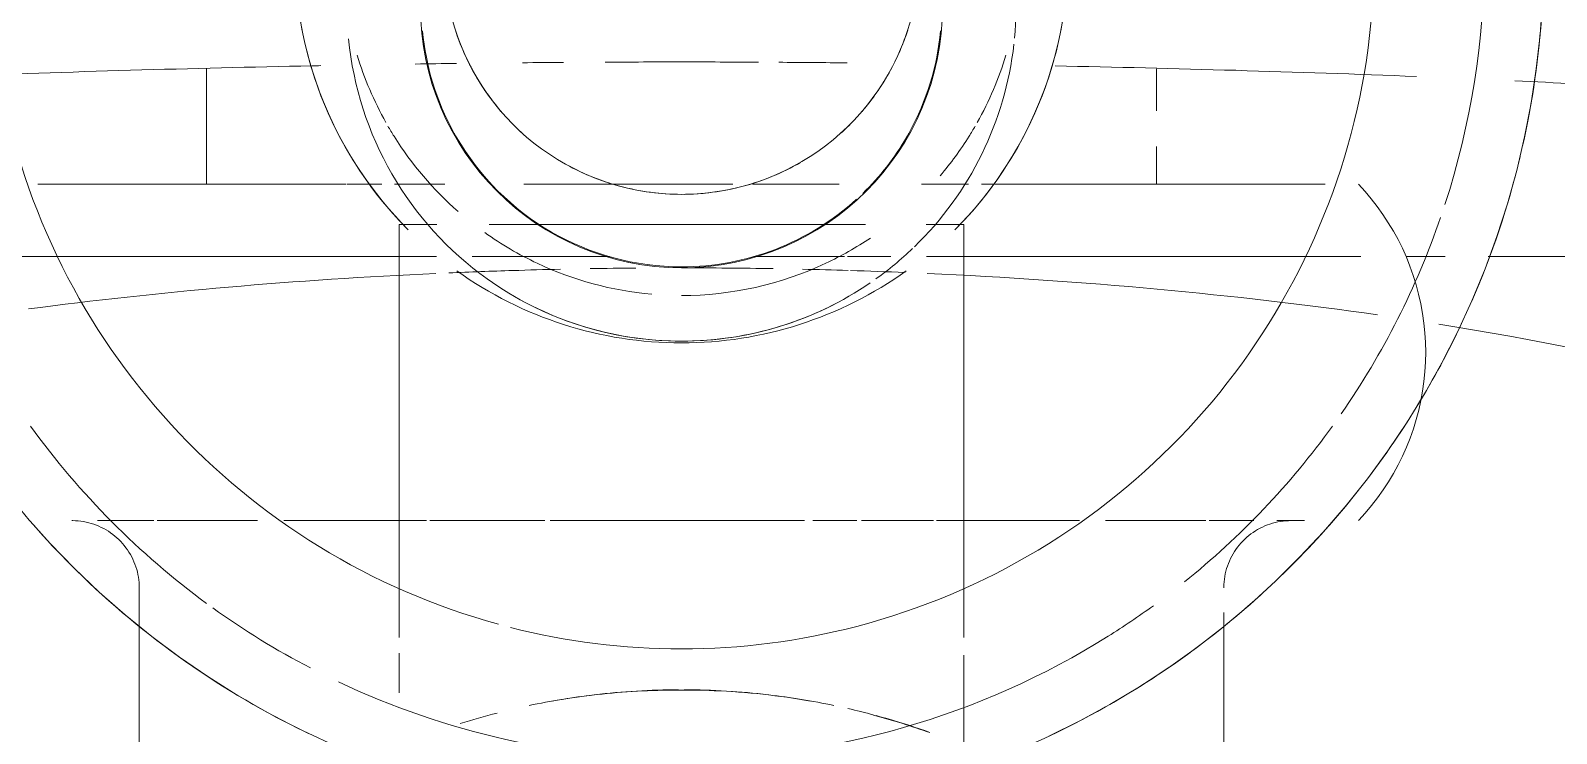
# Model space of a CAD drawing. Header units: millimetres. Extents: x -4000 to 187956, y -58990 to 162485.
# Drawn here: x 157092.2 to 157143.6, y 1799.4 to 1823 of the extents above; entities that cross this region are included whole.
import ezdxf

# ---------------------------------------------------------------- set-up
doc = ezdxf.new("R2010")
doc.units = ezdxf.units.MM
doc.layers.add('A-FLOR-PATT', color=8, linetype='Continuous', lineweight=13)
doc.layers.add('P-SANR-FIXT', color=6, linetype='Continuous', lineweight=9)

# ---------------------------------------------------------------- blocks, each defined once
blk = doc.blocks.new('C307 - C307-V816-0_000')
at = {"layer": 'P-SANR-FIXT', "color": 254}
for p, q in [((-18.24, 105.726), (-18.24, 95.069)), ((18.24, 94.245), (18.24, 105.726)), ((18.24, 94.245), (18.242, 94.155)), ((18.242, 94.155), (18.247, 94.064)), ((18.247, 94.064), (18.256, 93.974)), ((18.256, 93.974), (18.269, 93.885)), ((-18.335, 93.596), (-18.311, 93.683)), ((18.269, 93.885), (18.285, 93.795)), ((18.285, 93.795), (18.305, 93.707)), ((18.305, 93.707), (18.328, 93.62)), ((18.328, 93.62), (18.355, 93.533)), ((-23.001, 91.726), (-22.779, 91.969)), ((-22.779, 91.969), (-22.768, 91.981)), ((-23.413, 91.216), (-23.212, 91.475)), ((-23.212, 91.475), (-23.001, 91.726)), ((-23.783, 90.673), (-23.603, 90.948)), ((-23.603, 90.948), (-23.413, 91.216)), ((-24.109, 90.103), (-23.951, 90.392)), ((-23.951, 90.392), (-23.783, 90.673)), ((-24.254, 89.809), (-24.109, 90.103)), ((-24.509, 89.204), (-24.388, 89.509)), ((-24.388, 89.509), (-24.254, 89.809)), ((-24.715, 88.581), (-24.618, 88.895)), ((-24.618, 88.895), (-24.509, 89.204)), ((-24.799, 88.264), (-24.715, 88.581)), ((-24.929, 87.62), (-24.87, 87.943)), ((-24.87, 87.943), (-24.799, 88.264)), ((-25.007, 86.968), (-24.974, 87.295)), ((-24.974, 87.295), (-24.929, 87.62)), ((-27.158, 83.089), (-45.612, 83.089)), ((-24.393, 83.089), (-25.682, 83.089)), ((-20.059, 83.089), (-22.823, 83.089)), ((-8.258, 83.089), (-20.059, 83.089)), ((20.059, 83.089), (8.258, 83.089)), ((22.799, 83.089), (20.059, 83.089)), ((-6.19, 82.012), (0, 82.012)), ((0, 82.012), (6.474, 82.012))]:
    blk.add_line(p, q, dxfattribs=at)
at = {"layer": 'P-SANR-FIXT', "color": 250}
blk.add_line((-9.5, 100.937), (-9.5, 99.096), dxfattribs=at)
at = {"layer": 'P-SANR-FIXT', "color": 253}
for p, q in [((-9.5, 99.096), (-9.5, 96.509)), ((9.5, 96.442), (9.5, 97.779)), ((-9.5, 95.913), (-9.5, 82.012)), ((9.5, 82.012), (9.5, 95.913)), ((-27.134, 83.089), (-42.56, 83.089)), ((-9.5, 82.012), (-8.227, 82.012)), ((8.227, 82.012), (9.5, 82.012))]:
    blk.add_line(p, q, dxfattribs=at)
at = {"layer": 'P-SANR-FIXT', "color": 50}
for p, q in [((18.355, 93.533), (18.385, 93.448)), ((18.385, 93.448), (18.418, 93.364)), ((-18.649, 92.947), (-18.599, 93.022)), ((-18.599, 93.022), (-18.551, 93.099)), ((-18.551, 93.099), (-18.507, 93.178)), ((-18.507, 93.178), (-18.466, 93.259)), ((18.418, 93.364), (18.455, 93.281)), ((18.455, 93.281), (18.496, 93.2)), ((18.496, 93.2), (18.539, 93.12)), ((18.539, 93.12), (18.586, 93.043)), ((18.586, 93.043), (18.635, 92.967)), ((-19.225, 92.377), (-19.152, 92.429)), ((-19.152, 92.429), (-19.08, 92.485)), ((-19.08, 92.485), (-19.011, 92.543)), ((18.863, 92.685), (18.926, 92.621)), ((-20.953, 91.981), (-20.019, 91.981)), ((-20.953, 91.981), (-20.019, 91.981)), ((-20.233, 91.997), (-20.143, 92.01)), ((-20.143, 92.01), (-20.054, 92.026)), ((-20.054, 92.026), (-19.966, 92.046)), ((-19.966, 92.046), (-19.878, 92.069)), ((-19.878, 92.069), (-19.792, 92.096)), ((-19.539, 92.197), (-19.458, 92.237)), ((-19.301, 92.327), (-19.225, 92.377)), ((-19.249, 91.981), (-17.753, 91.981)), ((-17.634, 91.981), (-14.262, 91.981)), ((-17.634, 91.981), (-14.262, 91.981)), ((-13.383, 91.981), (-8.578, 91.981)), ((-13.383, 91.981), (-8.578, 91.981)), ((-8.47, 91.981), (-7.036, 91.981)), ((-8.47, 91.981), (-6.05, 91.981)), ((-5.892, 91.981), (-4.414, 91.981)), ((-5.892, 91.981), (-4.414, 91.981)), ((-4.139, 91.981), (0, 91.981)), ((-4.139, 91.981), (0, 91.981)), ((0.002, 91.981), (4.418, 91.981)), ((0.002, 91.981), (4.418, 91.981)), ((4.601, 91.981), (6.054, 91.981)), ((4.601, 91.981), (8.472, 91.981)), ((7.036, 91.981), (8.472, 91.981)), ((8.578, 91.981), (13.383, 91.981)), ((8.578, 91.981), (13.383, 91.981)), ((14.264, 91.981), (17.634, 91.981)), ((14.264, 91.981), (17.634, 91.981)), ((17.756, 91.981), (19.648, 91.981)), ((18.42, 91.981), (19.648, 91.981)), ((19.358, 92.293), (19.437, 92.248)), ((19.437, 92.248), (19.517, 92.207)), ((19.517, 92.207), (19.6, 92.17)), ((19.6, 92.17), (19.683, 92.135)), ((19.683, 92.135), (19.768, 92.104)), ((-25.026, 86.641), (-25.007, 86.968)), ((-25.005, 85.657), (-25.025, 85.984)), ((-24.972, 85.33), (-25.005, 85.657)), ((-24.926, 85.005), (-24.972, 85.33)), ((-24.381, 83.117), (-24.503, 83.422)), ((-24.406, 83.089), (-25.692, 83.089)), ((-24.247, 82.817), (-24.381, 83.117)), ((-24.101, 82.523), (-24.247, 82.817)), ((-15.507, 83.089), (-22.855, 83.089)), ((-8.242, 83.089), (-15.079, 83.089)), ((-5.588, 83.089), (-7.041, 83.089)), ((-5.58, 83.089), (-6.812, 83.089)), ((-4.256, 83.089), (-5.478, 83.089)), ((-4.253, 83.089), (-5.471, 83.089)), ((-2.443, 83.089), (-4.256, 83.089)), ((-2.443, 83.089), (-4.253, 83.089)), ((4.253, 83.089), (2.427, 83.089)), ((4.256, 83.089), (2.428, 83.089)), ((6.812, 83.089), (4.253, 83.089)), ((7.041, 83.089), (4.256, 83.089)), ((15.062, 83.089), (8.242, 83.089)), ((17.403, 83.089), (15.507, 83.089)), ((22.831, 83.089), (17.502, 83.089)), ((-23.943, 82.235), (-24.101, 82.523)), ((-23.774, 81.954), (-23.943, 82.235)), ((-23.594, 81.68), (-23.774, 81.954)), ((-6.19, 82.012), (0, 82.012)), ((0, 82.012), (6.474, 82.012)), ((-22.99, 80.903), (-23.201, 81.153)), ((-22.768, 80.66), (-22.99, 80.903)), ((-21.654, 80.66), (-18.63, 80.66)), ((-21.654, 80.66), (-13.383, 80.66)), ((-18.42, 80.66), (-16.729, 80.66)), ((-16.729, 80.66), (-13.735, 80.66)), ((-15.976, 80.66), (-15.976, 79.395)), ((-14.759, 80.66), (-15.976, 80.66)), ((-11.296, 80.66), (-15.976, 80.66)), ((-13.383, 80.66), (-10.136, 80.66)), ((-11.296, 80.66), (-13.283, 80.66)), ((-12.578, 80.66), (-11.517, 80.66)), ((-11.265, 80.66), (-10.136, 80.66)), ((-10.085, 80.66), (-11.08, 80.66)), ((-10.085, 80.66), (-11.08, 80.66)), ((-9.658, 80.66), (-8.068, 80.66)), ((-8.164, 80.66), (-9.651, 80.66)), ((-3.117, 80.66), (-5.3, 80.66)), ((-2.47, 80.66), (-5.3, 80.66)), ((-5.154, 80.66), (-3.01, 80.66)), ((-5.154, 80.66), (-2.382, 80.66)), ((-0.006, 80.66), (-1.731, 80.66)), ((-0.006, 80.66), (-1.731, 80.66)), ((-1.668, 80.66), (-0.005, 80.66)), ((-1.668, 80.66), (-0.005, 80.66)), ((5.3, 80.66), (0, 80.66)), ((5.3, 80.66), (0, 80.66)), ((0, 80.66), (5.154, 80.66)), ((0, 80.66), (5.154, 80.66)), ((0.872, 80.952), (1.189, 80.911)), ((1.818, 80.791), (2.128, 80.712)), ((2.128, 80.712), (2.434, 80.621)), ((7.958, 80.66), (9.658, 80.66)), ((9.651, 80.66), (8.059, 80.66)), ((11.073, 80.66), (10.085, 80.66)), ((11.073, 80.66), (10.085, 80.66)), ((10.136, 80.66), (11.256, 80.66)), ((10.136, 80.66), (11.256, 80.66)), ((12.781, 80.66), (11.296, 80.66)), ((15.976, 80.66), (11.296, 80.66)), ((12.288, 80.66), (21.654, 80.66)), ((13.735, 80.66), (16.729, 80.66)), ((15.976, 80.66), (14.759, 80.66)), ((15.976, 76.779), (15.976, 80.66)), ((16.729, 80.66), (18.42, 80.66)), ((18.621, 80.66), (21.654, 80.66)), ((3.036, 80.402), (3.329, 80.274)), ((-4.05, 79.899), (-3.771, 80.056)), ((3.9, 79.985), (4.176, 79.824)), ((-4.847, 79.365), (-4.588, 79.554)), ((-15.976, 78.191), (-15.976, 76.778)), ((-6.417, 77.778), (-6.221, 78.03)), ((-6.221, 78.03), (-6.014, 78.275)), ((-6.943, 76.975), (-6.778, 77.249)), ((6.855, 77.124), (7.015, 76.847)), ((7.015, 76.847), (7.163, 76.563)), ((-7.487, 75.818), (-7.368, 76.115)), ((-7.368, 76.115), (-7.238, 76.408)), ((7.425, 75.979), (7.538, 75.68)), ((-7.688, 75.211), (-7.594, 75.517)), ((-7.594, 75.517), (-7.487, 75.818))]:
    blk.add_line(p, q, dxfattribs=at)
at = {"layer": 'P-SANR-FIXT', "color": 250, "flags": 128}
for points in [[(-12.352, 99.238), (-13.392, 98.723), (-14.41, 98.167), (-15.404, 97.57), (-16.375, 96.935), (-17.319, 96.261), (-18.235, 95.55), (-19.122, 94.802), (-19.979, 94.02), (-20.803, 93.204), (-21.595, 92.356), (-22.351, 91.477), (-23.072, 90.569), (-23.757, 89.632), (-24.403, 88.669), (-25.01, 87.68), (-25.577, 86.669), (-26.103, 85.635), (-26.587, 84.581), (-27.029, 83.508), (-27.428, 82.419), (-27.782, 81.315), (-28.093, 80.197), (-28.358, 79.068), (-28.578, 77.929), (-28.752, 76.782), (-28.881, 75.629), (-28.963, 74.472)], [(22.008, 91.886), (21.235, 92.751), (20.428, 93.584), (19.588, 94.384), (18.718, 95.151), (17.817, 95.881), (16.888, 96.576), (15.931, 97.232), (14.95, 97.85), (13.944, 98.428), (12.916, 98.965), (11.867, 99.461)]]:
    blk.add_lwpolyline(points, dxfattribs=at)
at = {"layer": 'P-SANR-FIXT', "color": 50, "flags": 128}
for points in [[(-18.311, 93.683), (-18.29, 93.772), (-18.273, 93.86), (-18.259, 93.95), (-18.249, 94.04), (-18.243, 94.13)], [(-18.243, 94.13), (-18.24, 94.221), (-18.24, 94.245)], [(-18.466, 93.259), (-18.428, 93.341), (-18.394, 93.425)], [(-18.394, 93.425), (-18.362, 93.51), (-18.335, 93.596)], [(-19.011, 92.543), (-18.944, 92.604), (-18.88, 92.668), (-18.818, 92.734), (-18.759, 92.803), (-18.703, 92.874), (-18.649, 92.947)], [(18.635, 92.967), (18.688, 92.893), (18.743, 92.822)], [(18.743, 92.822), (18.802, 92.752), (18.863, 92.685)], [(18.926, 92.621), (18.993, 92.559), (19.061, 92.5)], [(19.061, 92.5), (19.132, 92.444), (19.205, 92.391)], [(-20.504, 91.981), (-20.413, 91.983), (-20.323, 91.988), (-20.233, 91.997)], [(-19.792, 92.096), (-19.706, 92.126), (-19.622, 92.16), (-19.539, 92.197)], [(-19.458, 92.237), (-19.379, 92.28), (-19.301, 92.327)], [(19.205, 92.391), (19.281, 92.34), (19.358, 92.293)], [(19.768, 92.104), (19.855, 92.076), (19.942, 92.052), (20.03, 92.031)], [(20.03, 92.031), (20.119, 92.014), (20.209, 92), (20.299, 91.99)], [(20.299, 91.99), (20.389, 91.984), (20.479, 91.981), (20.504, 91.981)], [(-25.025, 85.984), (-25.032, 86.312), (-25.026, 86.641)], [(-24.71, 84.045), (-24.795, 84.362), (-24.867, 84.682), (-24.926, 85.005)], [(-24.503, 83.422), (-24.613, 83.731), (-24.71, 84.045)], [(-23.201, 81.153), (-23.403, 81.413), (-23.594, 81.68)], [(-3.771, 80.056), (-3.485, 80.201), (-3.195, 80.334), (-2.899, 80.456), (-2.598, 80.566), (-2.294, 80.664), (-1.985, 80.75)], [(-1.985, 80.75), (-1.674, 80.823), (-1.36, 80.884), (-1.043, 80.932)], [(-1.043, 80.932), (-0.725, 80.967), (-0.406, 80.99)], [(-0.406, 80.99), (-0.086, 81), (0.234, 80.997)], [(0.234, 80.997), (0.553, 80.981), (0.872, 80.952)], [(1.189, 80.911), (1.505, 80.857), (1.818, 80.791)], [(2.434, 80.621), (2.737, 80.517), (3.036, 80.402)], [(3.329, 80.274), (3.617, 80.135), (3.9, 79.985)], [(-4.588, 79.554), (-4.322, 79.732), (-4.05, 79.899)], [(4.176, 79.824), (4.446, 79.651), (4.708, 79.468), (4.963, 79.275), (5.21, 79.071), (5.448, 78.858), (5.678, 78.635)], [(-5.34, 78.957), (-5.097, 79.166), (-4.847, 79.365)], [(-6.014, 78.275), (-5.799, 78.511), (-5.574, 78.739), (-5.34, 78.957)], [(5.678, 78.635), (5.899, 78.404), (6.111, 78.163)], [(6.111, 78.163), (6.312, 77.915), (6.504, 77.659)], [(-6.778, 77.249), (-6.603, 77.517), (-6.417, 77.778)], [(6.504, 77.659), (6.685, 77.395), (6.855, 77.124)], [(-7.238, 76.408), (-7.096, 76.694), (-6.943, 76.975)], [(7.163, 76.563), (7.3, 76.274), (7.425, 75.979)], [(7.538, 75.68), (7.639, 75.376), (7.728, 75.069)]]:
    blk.add_lwpolyline(points, dxfattribs=at)
at = {"layer": 'P-SANR-FIXT', "color": 253}
for centre, radius, start, end in [((0, 73), 29, 113.4386, 123.073), ((0, 73), 27, 90, 122.1047), ((0, 73), 27, 64.6903, 90), ((0, 73), 27, 54.2675, 62.4573), ((0, 73), 23.297, 104.658, 234), ((0, 73), 23.297, 306, 74.6892), ((0, 73), 27, 35.8179, 53.718), ((0, 73), 27, 128.7982, 144.1821), ((0, 73), 29, 134.1869, 147.3487), ((0, 73), 29, 38.0932, 45.4104), ((0, 73), 27, 145.2619, 161.0128), ((0, 73), 29, 148.6226, 154.7976), ((0, 74.691), 11.25, 90, 120), ((0, 74.691), 11.25, 60, 90), ((0, 73), 29, 156.4222, 166.5642), ((0, 74.691), 11.25, 125.5272, 133.6949), ((0, 74.691), 11.25, 125.5272, 133.6949), ((0, 74.691), 11.25, 5.4905, 54.4728), ((0, 74.691), 11.25, 5.4905, 54.4728), ((0, 74.691), 11.25, 134.1394, 173.5904), ((0, 74.691), 11.25, 134.1394, 173.5904), ((0, 73), 13, 135, 195.8514), ((0, 73), 13, 344.1486, 45), ((0, 73), 27, 162, 198), ((0, 73), 29, 167.2907, 185.5092), ((0, 74.691), 11.25, 174.6435, 183.9413), ((0, 74.691), 11.25, 174.6435, 183.9413)]:
    blk.add_arc(centre, radius, start, end, dxfattribs=at)
at = {"layer": 'P-SANR-FIXT', "color": 50}
for centre, radius, start, end in [((0, 122.671), 25, 250.6296, 254.8314), ((0, 122.671), 25, 255, 257.0744), ((0, 122.671), 25, 258.1747, 263.2521), ((0, 122.671), 25, 276.7479, 281.8253), ((0, 122.671), 25, 263.2928, 269.7855), ((0, 122.671), 25, 270.2284, 276.7203), ((0, 73), 13, 90, 125.541), ((0, 73), 13, 54.459, 90), ((0, 73), 11.405, 90, 115.1795), ((0, 73), 11.405, 90, 115.1795), ((0, 73), 11.405, 90, 115.1795), ((0, 73), 11.405, 64.8205, 84.9482), ((0, 73), 11.405, 64.8205, 84.9482), ((0, 73), 11.405, 64.8205, 84.9482), ((0, 73), 11.405, 115.1795, 123.8713), ((0, 74.691), 8.75, 90, 132.3135), ((0, 74.691), 8.75, 30, 90), ((0, 73), 11.405, 54.5386, 64.8205), ((0, 73), 11.405, 32.012, 48.798), ((0, 74.691), 8.75, 134.1476, 150), ((0, 73), 8, 105, 120), ((0, 73), 8, 90, 105), ((0, 73), 8, 75, 90), ((0, 73), 8, 60, 75), ((0, 73), 11.405, 139.7289, 147.988), ((0, 74.691), 8.75, 150, 151.1806), ((0, 74.691), 8.75, 28.8194, 30), ((0, 73), 11.405, 150.6808, 163.1167), ((0, 73), 11.405, 147.988, 150), ((0, 73), 11.405, 147.988, 150), ((0, 73), 11.405, 147.988, 150), ((0, 74.691), 8.75, 151.1806, 174.7104), ((0, 73), 8, 132.2071, 135), ((0, 73), 8, 45, 47.7929), ((0, 74.691), 8.75, 5.2896, 28.8194), ((0, 73), 11.405, 30, 32.012), ((0, 73), 11.405, 30, 32.012), ((0, 73), 11.405, 30, 32.012), ((0, 73), 11.405, 16.8833, 29.3192), ((0, 73), 8, 139.3925, 150), ((0, 73), 8, 18.0165, 40.6075), ((0, 73), 8, 150, 161.9835)]:
    blk.add_arc(centre, radius, start, end, dxfattribs=at)
at = {"layer": 'P-SANR-FIXT', "color": 250}
for centre, radius, start, end in [((0, 73), 29, 45.4104, 64.3568), ((0, 73), 29, 123.073, 132.2117), ((0, 73), 27, 122.1047, 126), ((0, 74.691), 11.25, 90, 124.337), ((0, 74.691), 11.25, 54.4728, 90), ((0, 74.691), 8.778, 90, 270), ((0, 74.691), 8.778, 270, 90)]:
    blk.add_arc(centre, radius, start, end, dxfattribs=at)
at = {"layer": 'P-SANR-FIXT', "color": 254}
for radius, start, end in [(23.297, 90, 104.658), (23.297, 75.6944, 90), (13, 90, 125.541), (13, 54.459, 90), (11.405, 115.1795, 123.8713), (11.405, 115.1795, 123.8713), (11.405, 54.5386, 64.8205), (11.405, 54.5386, 64.8205), (13, 135, 180), (13, 0, 45), (11.405, 32.012, 48.798), (11.405, 32.012, 48.798), (11.405, 139.7289, 147.988), (11.405, 139.7289, 147.988), (11.405, 150.6808, 163.1167), (11.405, 150.6808, 163.1167), (11.405, 16.8833, 29.3192), (11.405, 16.8833, 29.3192)]:
    blk.add_arc((0, 73), radius, start, end, dxfattribs=at)
at = {"layer": 'P-SANR-FIXT', "color": 50}
for points in [[(-6.462, 98.526), (-7.096, 98.697), (-7.729, 98.895), (-8.353, 99.116)], [(7.445, 98.813), (7.035, 98.684), (6.621, 98.565), (6.205, 98.457)], [(-5.609, 83.561), (-5.096, 83.546), (-4.582, 83.532), (-4.067, 83.52)], [(-3.077, 83.501), (-2.055, 83.484), (-1.032, 83.475), (-0.008, 83.475)], [(1.534, 83.482), (2.048, 83.486), (2.563, 83.492), (3.076, 83.501)], [(4.067, 83.52), (4.605, 83.532), (5.142, 83.547), (5.678, 83.564)], [(-5.572, 76.574), (-4.804, 76.567), (-4.036, 76.561), (-3.268, 76.556)], [(-2.593, 76.552), (-1.728, 76.548), (-0.864, 76.545), (0, 76.544)], [(0, 76.544), (0.854, 76.545), (1.711, 76.547), (2.57, 76.551)], [(3.967, 76.56), (4.427, 76.563), (4.888, 76.567), (5.349, 76.571)], [(7.566, 76.595), (8.029, 76.601), (8.494, 76.607), (8.959, 76.614)]]:
    blk.add_open_spline(points, degree=3, dxfattribs=at)
blk.add_open_spline([(4.353, 98.053), (3.462, 97.895), (1.673, 97.686), (-1.299, 97.653), (-3.275, 97.865), (-4.341, 98.053)], degree=3, knots=[0.4444444, 0.4444444, 0.4444444, 0.4444444, 0.4791667, 0.5138889, 0.5555556, 0.5555556, 0.5555556, 0.5555556], dxfattribs=at)
at = {"layer": 'P-SANR-FIXT', "color": 250}
blk.add_open_spline([(-42.56, 89.707), (-37.766, 87.859), (-31.945, 86.405), (-25.469, 85.369)], degree=3, dxfattribs=at)
at = {"layer": 'P-SANR-FIXT', "color": 253}
for points in [[(-23.413, 85.057), (-18.615, 84.369), (-13.494, 83.902), (-8.261, 83.663)], [(8.26, 83.663), (12.971, 83.878), (17.593, 84.278), (21.969, 84.858)], [(-24.727, 77.033), (-20.668, 76.877), (-16.614, 76.758), (-12.564, 76.677)]]:
    blk.add_open_spline(points, degree=3, dxfattribs=at)
at = {"layer": 'P-SANR-FIXT', "color": 254}
for points in [[(-7.518, 83.631), (-6.907, 83.605), (-6.293, 83.583), (-5.679, 83.564)], [(5.678, 83.564), (6.398, 83.586), (7.116, 83.613), (7.832, 83.644)]]:
    blk.add_open_spline(points, degree=3, dxfattribs=at)
at = {"layer": 'P-SANR-FIXT', "color": 250}
blk.add_open_spline([(-28.028, 77.176), (-30.798, 77.313), (-37.165, 77.743), (-46.829, 78.829), (-56.425, 80.553), (-61.942, 82.05), (-64.5, 82.899)], degree=3, knots=[-0.9360877, -0.9360877, -0.9360877, -0.9360877, -0.75, -0.5, -0.25, 0, 0, 0, 0], dxfattribs=at)
at = {"layer": 'P-SANR-FIXT', "color": 253}
blk.add_open_spline([(12.138, 76.669), (12.234, 76.671), (16.381, 76.753), (20.576, 76.875), (24.723, 77.033)], degree=3, knots=[0.4885828, 0.4885828, 0.4885828, 0.4885828, 0.5, 0.9832296, 0.9832296, 0.9832296, 0.9832296], dxfattribs=at)
blk = doc.blocks.new('C307 - C307-V851-0_000')
at = {"layer": 'P-SANR-FIXT', "color": 254}
for p, q in [((-18.24, 105.726), (-18.24, 95.069)), ((18.24, 94.245), (18.24, 105.726)), ((-18.335, 93.596), (-18.311, 93.683)), ((-22.779, 91.969), (-22.768, 91.981)), ((-24.509, 89.204), (-24.388, 89.509)), ((-24.618, 88.895), (-24.509, 89.204)), ((-27.158, 83.089), (-90.095, 83.089)), ((-24.393, 83.089), (-25.682, 83.089)), ((-8.258, 83.089), (-22.823, 83.089)), ((22.799, 83.089), (8.258, 83.089)), ((-6.19, 82.012), (0, 82.012)), ((0, 82.012), (6.474, 82.012))]:
    blk.add_line(p, q, dxfattribs=at)
at = {"layer": 'P-SANR-FIXT', "color": 250}
blk.add_line((-9.5, 100.937), (-9.5, 99.096), dxfattribs=at)
at = {"layer": 'P-SANR-FIXT', "color": 253}
for p, q in [((-9.5, 99.096), (-9.5, 96.509)), ((9.5, 96.442), (9.5, 97.779)), ((-9.5, 95.913), (-9.5, 82.012)), ((9.5, 82.012), (9.5, 95.913)), ((-27.134, 83.089), (-42.56, 83.089)), ((-9.5, 82.012), (-8.227, 82.012)), ((8.227, 82.012), (9.5, 82.012))]:
    blk.add_line(p, q, dxfattribs=at)
at = {"layer": 'P-SANR-FIXT', "color": 50}
for p, q in [((-18.273, 93.86), (-18.259, 93.95)), ((-18.259, 93.95), (-18.249, 94.04)), ((-18.249, 94.04), (-18.243, 94.13)), ((-18.243, 94.13), (-18.24, 94.221)), ((-18.24, 94.221), (-18.24, 94.245)), ((-18.428, 93.341), (-18.394, 93.425)), ((-18.394, 93.425), (-18.362, 93.51)), ((-18.362, 93.51), (-18.335, 93.596)), ((-18.311, 93.683), (-18.29, 93.772)), ((-18.29, 93.772), (-18.273, 93.86)), ((18.355, 93.533), (18.385, 93.448)), ((18.385, 93.448), (18.418, 93.364)), ((-18.703, 92.874), (-18.649, 92.947)), ((-18.649, 92.947), (-18.599, 93.022)), ((-18.599, 93.022), (-18.551, 93.099)), ((-18.551, 93.099), (-18.507, 93.178)), ((-18.507, 93.178), (-18.466, 93.259)), ((-18.466, 93.259), (-18.428, 93.341)), ((18.418, 93.364), (18.455, 93.281)), ((18.455, 93.281), (18.496, 93.2)), ((18.496, 93.2), (18.539, 93.12)), ((18.539, 93.12), (18.586, 93.043)), ((18.586, 93.043), (18.635, 92.967)), ((-19.225, 92.377), (-19.152, 92.429)), ((-19.152, 92.429), (-19.08, 92.485)), ((-19.08, 92.485), (-19.011, 92.543)), ((-19.011, 92.543), (-18.944, 92.604)), ((-18.944, 92.604), (-18.88, 92.668)), ((-18.88, 92.668), (-18.818, 92.734)), ((-18.818, 92.734), (-18.759, 92.803)), ((-18.759, 92.803), (-18.703, 92.874)), ((18.743, 92.822), (18.802, 92.752)), ((18.802, 92.752), (18.863, 92.685)), ((18.863, 92.685), (18.926, 92.621)), ((18.926, 92.621), (18.993, 92.559)), ((18.993, 92.559), (19.061, 92.5)), ((-20.953, 91.981), (-20.019, 91.981)), ((-20.953, 91.981), (-20.019, 91.981)), ((-20.233, 91.997), (-20.143, 92.01)), ((-20.143, 92.01), (-20.054, 92.026)), ((-20.054, 92.026), (-19.966, 92.046)), ((-19.966, 92.046), (-19.878, 92.069)), ((-19.878, 92.069), (-19.792, 92.096)), ((-19.792, 92.096), (-19.706, 92.126)), ((-19.706, 92.126), (-19.622, 92.16)), ((-19.622, 92.16), (-19.539, 92.197)), ((-19.539, 92.197), (-19.458, 92.237)), ((-19.458, 92.237), (-19.379, 92.28)), ((-19.379, 92.28), (-19.301, 92.327)), ((-19.301, 92.327), (-19.225, 92.377)), ((-19.249, 91.981), (-17.753, 91.981)), ((-17.634, 91.981), (-14.262, 91.981)), ((-17.634, 91.981), (-14.262, 91.981)), ((-13.383, 91.981), (-8.578, 91.981)), ((-13.383, 91.981), (-8.578, 91.981)), ((-8.47, 91.981), (-7.036, 91.981)), ((-8.47, 91.981), (-6.05, 91.981)), ((-5.892, 91.981), (-4.414, 91.981)), ((-5.892, 91.981), (-4.414, 91.981)), ((-4.139, 91.981), (0, 91.981)), ((-4.139, 91.981), (0, 91.981)), ((0.002, 91.981), (4.418, 91.981)), ((0.002, 91.981), (4.418, 91.981)), ((4.601, 91.981), (6.054, 91.981)), ((4.601, 91.981), (8.472, 91.981)), ((7.036, 91.981), (8.472, 91.981)), ((8.578, 91.981), (13.383, 91.981)), ((8.578, 91.981), (13.383, 91.981)), ((14.264, 91.981), (17.634, 91.981)), ((14.264, 91.981), (17.634, 91.981)), ((17.756, 91.981), (19.648, 91.981)), ((18.42, 91.981), (19.648, 91.981)), ((19.517, 92.207), (19.6, 92.17)), ((19.6, 92.17), (19.683, 92.135)), ((19.683, 92.135), (19.768, 92.104)), ((19.768, 92.104), (19.855, 92.076)), ((19.855, 92.076), (19.942, 92.052)), ((19.942, 92.052), (20.03, 92.031)), ((20.03, 92.031), (20.119, 92.014)), ((20.119, 92.014), (20.209, 92)), ((20.209, 92), (20.299, 91.99)), ((20.299, 91.99), (20.389, 91.984)), ((20.389, 91.984), (20.479, 91.981)), ((20.479, 91.981), (20.504, 91.981)), ((-25.026, 86.641), (-25.007, 86.968)), ((-25.005, 85.657), (-25.025, 85.984)), ((-24.972, 85.33), (-25.005, 85.657)), ((-24.926, 85.005), (-24.972, 85.33)), ((-24.867, 84.682), (-24.926, 85.005)), ((-24.795, 84.362), (-24.867, 84.682)), ((-24.71, 84.045), (-24.795, 84.362)), ((-24.381, 83.117), (-24.503, 83.422)), ((-24.406, 83.089), (-25.692, 83.089)), ((-24.247, 82.817), (-24.381, 83.117)), ((-24.101, 82.523), (-24.247, 82.817)), ((-15.507, 83.089), (-22.855, 83.089)), ((-8.242, 83.089), (-15.079, 83.089)), ((-5.588, 83.089), (-7.041, 83.089)), ((-5.58, 83.089), (-6.812, 83.089)), ((-4.256, 83.089), (-5.478, 83.089)), ((-4.253, 83.089), (-5.471, 83.089)), ((-2.443, 83.089), (-4.256, 83.089)), ((-2.443, 83.089), (-4.253, 83.089)), ((4.253, 83.089), (2.427, 83.089)), ((4.256, 83.089), (2.428, 83.089)), ((6.812, 83.089), (4.253, 83.089)), ((7.041, 83.089), (4.256, 83.089)), ((15.062, 83.089), (8.242, 83.089)), ((17.403, 83.089), (15.507, 83.089)), ((22.831, 83.089), (17.502, 83.089)), ((-23.943, 82.235), (-24.101, 82.523)), ((-23.774, 81.954), (-23.943, 82.235)), ((-23.594, 81.68), (-23.774, 81.954)), ((-23.403, 81.413), (-23.594, 81.68)), ((-6.19, 82.012), (0, 82.012)), ((0, 82.012), (6.474, 82.012)), ((-23.201, 81.153), (-23.403, 81.413)), ((-22.99, 80.903), (-23.201, 81.153)), ((-22.768, 80.66), (-22.99, 80.903)), ((-21.654, 80.66), (-18.63, 80.66)), ((-21.654, 80.66), (-13.383, 80.66)), ((-18.42, 80.66), (-16.729, 80.66)), ((-16.729, 80.66), (-13.735, 80.66)), ((-15.976, 80.66), (-15.976, 79.395)), ((-14.759, 80.66), (-15.976, 80.66)), ((-11.296, 80.66), (-15.976, 80.66)), ((-13.383, 80.66), (-10.136, 80.66)), ((-11.296, 80.66), (-13.283, 80.66)), ((-12.578, 80.66), (-11.517, 80.66)), ((-11.265, 80.66), (-10.136, 80.66)), ((-10.085, 80.66), (-11.08, 80.66)), ((-10.085, 80.66), (-11.08, 80.66)), ((-9.658, 80.66), (-8.068, 80.66)), ((-8.164, 80.66), (-9.651, 80.66)), ((-3.117, 80.66), (-5.3, 80.66)), ((-2.47, 80.66), (-5.3, 80.66)), ((-5.154, 80.66), (-3.01, 80.66)), ((-5.154, 80.66), (-2.382, 80.66)), ((-1.985, 80.75), (-1.674, 80.823)), ((-0.006, 80.66), (-1.731, 80.66)), ((-0.006, 80.66), (-1.731, 80.66)), ((-1.674, 80.823), (-1.36, 80.884)), ((-1.668, 80.66), (-0.005, 80.66)), ((-1.668, 80.66), (-0.005, 80.66)), ((-1.36, 80.884), (-1.043, 80.932)), ((-1.043, 80.932), (-0.725, 80.967)), ((-0.725, 80.967), (-0.406, 80.99)), ((-0.406, 80.99), (-0.086, 81)), ((-0.086, 81), (0.234, 80.997)), ((5.3, 80.66), (0, 80.66)), ((5.3, 80.66), (0, 80.66)), ((0, 80.66), (5.154, 80.66)), ((0, 80.66), (5.154, 80.66)), ((0.234, 80.997), (0.553, 80.981)), ((0.553, 80.981), (0.872, 80.952)), ((0.872, 80.952), (1.189, 80.911)), ((1.189, 80.911), (1.505, 80.857)), ((1.505, 80.857), (1.818, 80.791)), ((1.818, 80.791), (2.128, 80.712)), ((2.128, 80.712), (2.434, 80.621)), ((2.434, 80.621), (2.737, 80.517)), ((7.958, 80.66), (9.658, 80.66)), ((9.651, 80.66), (8.059, 80.66)), ((11.073, 80.66), (10.085, 80.66)), ((11.073, 80.66), (10.085, 80.66)), ((10.136, 80.66), (11.256, 80.66)), ((10.136, 80.66), (11.256, 80.66)), ((12.781, 80.66), (11.296, 80.66)), ((15.976, 80.66), (11.296, 80.66)), ((12.288, 80.66), (13.383, 80.66)), ((13.383, 80.66), (21.654, 80.66)), ((13.735, 80.66), (16.729, 80.66)), ((15.976, 80.66), (14.759, 80.66)), ((15.976, 76.779), (15.976, 80.66)), ((16.729, 80.66), (18.42, 80.66)), ((18.621, 80.66), (21.654, 80.66)), ((2.737, 80.517), (3.036, 80.402)), ((3.036, 80.402), (3.329, 80.274)), ((3.329, 80.274), (3.617, 80.135)), ((3.617, 80.135), (3.9, 79.985)), ((-4.05, 79.899), (-3.771, 80.056)), ((3.9, 79.985), (4.176, 79.824)), ((-4.847, 79.365), (-4.588, 79.554)), ((5.21, 79.071), (5.448, 78.858)), ((5.448, 78.858), (5.678, 78.635)), ((5.678, 78.635), (5.899, 78.404)), ((-15.976, 78.191), (-15.976, 76.778)), ((-6.221, 78.03), (-6.014, 78.275)), ((5.899, 78.404), (6.111, 78.163)), ((6.111, 78.163), (6.312, 77.915)), ((6.312, 77.915), (6.504, 77.659)), ((6.504, 77.659), (6.685, 77.395)), ((-6.943, 76.975), (-6.778, 77.249)), ((6.685, 77.395), (6.855, 77.124)), ((6.855, 77.124), (7.015, 76.847)), ((7.015, 76.847), (7.163, 76.563)), ((7.163, 76.563), (7.3, 76.274)), ((-7.487, 75.818), (-7.368, 76.115)), ((-7.368, 76.115), (-7.238, 76.408)), ((7.3, 76.274), (7.425, 75.979)), ((7.425, 75.979), (7.538, 75.68)), ((-7.688, 75.211), (-7.594, 75.517)), ((-7.594, 75.517), (-7.487, 75.818))]:
    blk.add_line(p, q, dxfattribs=at)
at = {"layer": 'P-SANR-FIXT', "color": 250, "flags": 128}
for points in [[(-12.352, 99.238), (-13.392, 98.723), (-14.41, 98.167), (-15.404, 97.57), (-16.375, 96.935), (-17.319, 96.261), (-18.235, 95.55), (-19.122, 94.802), (-19.979, 94.02), (-20.803, 93.204), (-21.595, 92.356), (-22.351, 91.477), (-23.072, 90.569), (-23.757, 89.632), (-24.403, 88.669), (-25.01, 87.68), (-25.577, 86.669), (-26.103, 85.635), (-26.587, 84.581), (-27.029, 83.508), (-27.428, 82.419), (-27.782, 81.315), (-28.093, 80.197), (-28.358, 79.068), (-28.578, 77.929), (-28.752, 76.782), (-28.881, 75.629), (-28.963, 74.472)], [(22.008, 91.886), (21.235, 92.751), (20.428, 93.584), (19.588, 94.384), (18.718, 95.151), (17.817, 95.881), (16.888, 96.576), (15.931, 97.232), (14.95, 97.85), (13.944, 98.428), (12.916, 98.965), (11.867, 99.461)]]:
    blk.add_lwpolyline(points, dxfattribs=at)
at = {"layer": 'P-SANR-FIXT', "color": 254, "flags": 128}
for points in [[(18.24, 94.245), (18.242, 94.155), (18.247, 94.064), (18.256, 93.974), (18.269, 93.885), (18.285, 93.795), (18.305, 93.707), (18.328, 93.62), (18.355, 93.533)], [(-23.413, 91.216), (-23.212, 91.475), (-23.001, 91.726), (-22.779, 91.969)], [(-24.388, 89.509), (-24.254, 89.809), (-24.109, 90.103), (-23.951, 90.392), (-23.783, 90.673), (-23.603, 90.948), (-23.413, 91.216)], [(-25.007, 86.968), (-24.974, 87.295), (-24.929, 87.62), (-24.87, 87.943), (-24.799, 88.264), (-24.715, 88.581), (-24.618, 88.895)]]:
    blk.add_lwpolyline(points, dxfattribs=at)
at = {"layer": 'P-SANR-FIXT', "color": 50, "flags": 128}
for points in [[(18.635, 92.967), (18.688, 92.893), (18.743, 92.822)], [(19.061, 92.5), (19.132, 92.444), (19.205, 92.391), (19.281, 92.34), (19.358, 92.293), (19.437, 92.248), (19.517, 92.207)], [(-20.504, 91.981), (-20.413, 91.983), (-20.323, 91.988), (-20.233, 91.997)], [(-25.025, 85.984), (-25.032, 86.312), (-25.026, 86.641)], [(-24.503, 83.422), (-24.613, 83.731), (-24.71, 84.045)], [(-3.771, 80.056), (-3.485, 80.201), (-3.195, 80.334), (-2.899, 80.456), (-2.598, 80.566), (-2.294, 80.664), (-1.985, 80.75)], [(-4.588, 79.554), (-4.322, 79.732), (-4.05, 79.899)], [(4.176, 79.824), (4.446, 79.651), (4.708, 79.468), (4.963, 79.275), (5.21, 79.071)], [(-6.014, 78.275), (-5.799, 78.511), (-5.574, 78.739), (-5.34, 78.957), (-5.097, 79.166), (-4.847, 79.365)], [(-6.778, 77.249), (-6.603, 77.517), (-6.417, 77.778), (-6.221, 78.03)], [(-7.238, 76.408), (-7.096, 76.694), (-6.943, 76.975)], [(7.538, 75.68), (7.639, 75.376), (7.728, 75.069), (7.804, 74.758), (7.868, 74.445)]]:
    blk.add_lwpolyline(points, dxfattribs=at)
at = {"layer": 'P-SANR-FIXT', "color": 253}
for centre, radius, start, end in [((0, 73), 29, 113.4386, 123.073), ((0, 73), 27, 90, 122.1047), ((0, 73), 27, 64.6903, 90), ((0, 73), 27, 54.2675, 62.4573), ((0, 73), 23.297, 104.658, 234), ((0, 73), 23.297, 306, 74.6892), ((0, 73), 27, 35.8179, 53.718), ((0, 73), 27, 128.7982, 144.1821), ((0, 73), 29, 134.1869, 147.3487), ((0, 73), 29, 38.0932, 45.4104), ((0, 73), 27, 145.2619, 161.0128), ((0, 73), 29, 148.6226, 154.7976), ((0, 74.691), 11.25, 90, 120), ((0, 74.691), 11.25, 60, 90), ((0, 73), 29, 156.4222, 166.5642), ((0, 74.691), 11.25, 125.5272, 133.6949), ((0, 74.691), 11.25, 125.5272, 133.6949), ((0, 74.691), 11.25, 5.4905, 54.4728), ((0, 74.691), 11.25, 5.4905, 54.4728), ((0, 74.691), 11.25, 134.1394, 173.5904), ((0, 74.691), 11.25, 134.1394, 173.5904), ((0, 73), 13, 135, 195.8514), ((0, 73), 13, 344.1486, 45), ((0, 73), 27, 162, 198), ((0, 73), 29, 167.2907, 185.5092), ((0, 74.691), 11.25, 174.6435, 183.9413), ((0, 74.691), 11.25, 174.6435, 183.9413)]:
    blk.add_arc(centre, radius, start, end, dxfattribs=at)
at = {"layer": 'P-SANR-FIXT', "color": 50}
for centre, radius, start, end in [((0, 122.671), 25, 250.6296, 254.8314), ((0, 122.671), 25, 255, 257.0744), ((0, 122.671), 25, 258.1747, 263.2521), ((0, 122.671), 25, 276.7479, 281.8253), ((0, 122.671), 25, 263.2928, 269.7855), ((0, 122.671), 25, 270.2284, 276.7203), ((0, 73), 13, 90, 125.541), ((0, 73), 13, 54.459, 90), ((0, 73), 11.405, 90, 115.1795), ((0, 73), 11.405, 90, 115.1795), ((0, 73), 11.405, 90, 115.1795), ((0, 73), 11.405, 64.8205, 84.9482), ((0, 73), 11.405, 64.8205, 84.9482), ((0, 73), 11.405, 64.8205, 84.9482), ((0, 73), 11.405, 115.1795, 123.8713), ((0, 74.691), 8.75, 90, 132.3135), ((0, 74.691), 8.75, 30, 90), ((0, 73), 11.405, 54.5386, 64.8205), ((0, 73), 11.405, 32.012, 48.798), ((0, 74.691), 8.75, 134.1476, 150), ((0, 73), 8, 105, 120), ((0, 73), 8, 90, 105), ((0, 73), 8, 75, 90), ((0, 73), 8, 60, 75), ((0, 73), 11.405, 139.7289, 147.988), ((0, 74.691), 8.75, 150, 151.1806), ((0, 74.691), 8.75, 28.8194, 30), ((0, 73), 11.405, 150.6808, 163.1167), ((0, 73), 11.405, 147.988, 150), ((0, 73), 11.405, 147.988, 150), ((0, 73), 11.405, 147.988, 150), ((0, 74.691), 8.75, 151.1806, 174.7104), ((0, 73), 8, 132.2071, 135), ((0, 73), 8, 45, 47.7929), ((0, 74.691), 8.75, 5.2896, 28.8194), ((0, 73), 11.405, 30, 32.012), ((0, 73), 11.405, 30, 32.012), ((0, 73), 11.405, 30, 32.012), ((0, 73), 11.405, 16.8833, 29.3192), ((0, 73), 8, 139.3925, 150), ((0, 73), 8, 30, 40.6075), ((0, 73), 8, 150, 161.9835), ((0, 73), 8, 18.0165, 30)]:
    blk.add_arc(centre, radius, start, end, dxfattribs=at)
at = {"layer": 'P-SANR-FIXT', "color": 250}
for centre, radius, start, end in [((0, 73), 29, 45.4104, 64.3568), ((0, 73), 29, 123.073, 132.2117), ((0, 73), 27, 122.1047, 126), ((0, 74.691), 11.25, 90, 124.337), ((0, 74.691), 11.25, 54.4728, 90), ((0, 74.691), 8.778, 90, 270), ((0, 74.691), 8.778, 270, 90)]:
    blk.add_arc(centre, radius, start, end, dxfattribs=at)
at = {"layer": 'P-SANR-FIXT', "color": 254}
for radius, start, end in [(23.297, 90, 104.658), (23.297, 75.6944, 90), (13, 90, 125.541), (13, 54.459, 90), (11.405, 115.1795, 123.8713), (11.405, 115.1795, 123.8713), (11.405, 54.5386, 64.8205), (11.405, 54.5386, 64.8205), (13, 135, 195.8514), (13, 0, 45), (11.405, 32.012, 48.798), (11.405, 32.012, 48.798), (11.405, 139.7289, 147.988), (11.405, 139.7289, 147.988), (11.405, 150.6808, 163.1167), (11.405, 150.6808, 163.1167), (11.405, 16.8833, 29.3192), (11.405, 16.8833, 29.3192)]:
    blk.add_arc((0, 73), radius, start, end, dxfattribs=at)
at = {"layer": 'P-SANR-FIXT', "color": 50}
for points in [[(-6.462, 98.526), (-7.096, 98.697), (-7.729, 98.895), (-8.353, 99.116)], [(7.445, 98.813), (7.035, 98.684), (6.621, 98.565), (6.205, 98.457)], [(-5.609, 83.561), (-5.096, 83.546), (-4.582, 83.532), (-4.067, 83.52)], [(-3.077, 83.501), (-2.055, 83.484), (-1.032, 83.475), (-0.008, 83.475)], [(1.534, 83.482), (2.048, 83.486), (2.563, 83.492), (3.076, 83.501)], [(4.067, 83.52), (4.605, 83.532), (5.142, 83.547), (5.678, 83.564)], [(-5.572, 76.574), (-4.804, 76.567), (-4.036, 76.561), (-3.268, 76.556)], [(-2.593, 76.552), (-1.728, 76.548), (-0.864, 76.545), (0, 76.544)], [(0, 76.544), (0.854, 76.545), (1.711, 76.547), (2.57, 76.551)], [(3.967, 76.56), (4.427, 76.563), (4.888, 76.567), (5.349, 76.571)], [(7.566, 76.595), (8.029, 76.601), (8.494, 76.607), (8.959, 76.614)]]:
    blk.add_open_spline(points, degree=3, dxfattribs=at)
blk.add_open_spline([(4.353, 98.053), (3.462, 97.895), (1.673, 97.686), (-1.299, 97.653), (-3.275, 97.865), (-4.341, 98.053)], degree=3, knots=[0.4444444, 0.4444444, 0.4444444, 0.4444444, 0.4791667, 0.5138889, 0.5555556, 0.5555556, 0.5555556, 0.5555556], dxfattribs=at)
at = {"layer": 'P-SANR-FIXT', "color": 250}
blk.add_open_spline([(-42.56, 89.707), (-37.766, 87.859), (-31.945, 86.405), (-25.469, 85.369)], degree=3, dxfattribs=at)
at = {"layer": 'P-SANR-FIXT', "color": 253}
for points in [[(-23.413, 85.057), (-18.615, 84.369), (-13.494, 83.902), (-8.261, 83.663)], [(8.26, 83.663), (12.971, 83.878), (17.593, 84.278), (21.969, 84.858)], [(-24.727, 77.033), (-20.668, 76.877), (-16.614, 76.758), (-12.564, 76.677)]]:
    blk.add_open_spline(points, degree=3, dxfattribs=at)
at = {"layer": 'P-SANR-FIXT', "color": 254}
for points in [[(-7.518, 83.631), (-6.907, 83.605), (-6.293, 83.583), (-5.679, 83.564)], [(5.678, 83.564), (6.398, 83.586), (7.116, 83.613), (7.832, 83.644)]]:
    blk.add_open_spline(points, degree=3, dxfattribs=at)
at = {"layer": 'P-SANR-FIXT', "color": 250}
blk.add_open_spline([(-28.028, 77.176), (-30.798, 77.313), (-37.165, 77.743), (-46.829, 78.829), (-56.425, 80.553), (-61.942, 82.05), (-64.5, 82.899)], degree=3, knots=[-0.9360877, -0.9360877, -0.9360877, -0.9360877, -0.75, -0.5, -0.25, 0, 0, 0, 0], dxfattribs=at)
at = {"layer": 'P-SANR-FIXT', "color": 253}
blk.add_open_spline([(12.138, 76.669), (12.234, 76.671), (16.381, 76.753), (20.576, 76.875), (24.723, 77.033)], degree=3, knots=[0.4885828, 0.4885828, 0.4885828, 0.4885828, 0.5, 0.9832296, 0.9832296, 0.9832296, 0.9832296], dxfattribs=at)
blk = doc.blocks.new('CMF2_NHAXUONG_A_rvt-1-0_000')
at = {"layer": 'A-FLOR-PATT', "lineweight": 9}
h = blk.add_hatch(dxfattribs=at)
h.set_pattern_fill('FP_25', color=252, style=0, pattern_type=2)
h.set_pattern_definition([(89.998, (160159.3, 137898.8), (-600, 0.021), []), (179.998, (160159.3, 137898.8), (-0.021, -600), [])])
h.paths.add_polyline_path([(154749.885, 498.905), (160009.361, 498.905), (160009.253, 1898.495), (156700.319, 1898.502), (156700.429, 1498.542), (156600.36, 1498.542), (156600.355, 2298.535), (158059.007, 2298.535), (158058.95, 5748.613), (156099.885, 5748.433), (156099.885, 4399.903), (155999.885, 4399.903), (155999.885, 5748.487), (154749.885, 5748.543), (154749.885, 751.936)])
h.paths.add_polyline_path([(160209.304, 1748.67), (165509.359, 1749.398), (165509.051, 3698.263), (162659.146, 3698.263), (162659.146, 3548.445), (162459.146, 3548.445), (162459.145, 4948.703), (161059.263, 4948.825), (161059.26, 4898.283), (160209.362, 4898.913), (160209.254, 3698.445), (160859.147, 3698.445), (160859.147, 3498.445), (160209.147, 3498.445), (160209.289, 1919.983)])
h.paths.add_polyline_path([(158997.487, 2198.535), (159409.364, 2198.535), (159409.364, 3498.619), (158258.791, 3498.619), (158258.791, 2198.535), (158714.043, 2198.535)])
h.paths.add_polyline_path([(159280.912, 3698.445), (160009.147, 3698.445), (160009.147, 4898.728), (159959.048, 4898.641), (159959.853, 5848.631), (158258.554, 5848.622), (158258.554, 3698.445)])
h.paths.add_polyline_path([(83409.046, 5348.514), (85559.046, 5348.514), (85559.046, 6948.514), (83409.046, 6948.514), (83409.046, 5424.086)])
h.paths.add_polyline_path([(83209.258, 5348.602), (83209.258, 10108.828), (82009.258, 10108.828), (82009.258, 8808.828), (80984.258, 8808.828), (80984.046, 7248.514), (82234.046, 7248.514), (82234.046, 5348.602)])
h.paths.add_polyline_path([(80485.393, 6361.014), (80784.258, 6361.014), (80784.258, 8808.828), (79759.258, 8808.828), (79759.258, 10108.828), (78559.258, 10108.828), (78559.258, 6361.014), (79918.524, 6361.014)])
h.paths.add_polyline_path([(79959.258, 9008.828), (81809.258, 9008.828), (81809.258, 10208.828), (79959.258, 10208.828), (79959.258, 10096.236)])
h.paths.add_polyline_path([(5374.563, 15998.65), (5859.046, 15998.65), (5859.046, 18498.577), (509.048, 18498.577), (509.048, 17048.643), (4299.776, 17048.643), (4299.776, 15998.65), (5091.129, 15998.65)])
h.paths.add_polyline_path([(4409.041, 18698.577), (5959.046, 18698.577), (5959.046, 20998.578), (4409.041, 20998.578), (4409.041, 19440.536)])
h.paths.add_polyline_path([(509.048, 21198.577), (5859.046, 21198.578), (5859.046, 24898.283), (3969.26, 24898.283), (3969.26, 22848.578), (4609.26, 22848.578), (4609.26, 22743.94), (3769.26, 22743.94), (3769.26, 24698.746), (509.048, 24698.746), (509.048, 22798.578), (2129.26, 22798.578), (2129.26, 23198.57), (2229.26, 23198.57), (2229.26, 22398.578), (509.048, 22398.578), (509.048, 21776.61)])
h.paths.add_polyline_path([(4249.784, 73948.537), (5800.212, 73948.647), (5800.212, 76398.641), (4359.046, 76398.641), (4359.046, 76098.597), (509.26, 76098.685), (509.26, 73998.606), (4159.048, 73998.606), (4159.048, 74648.65), (4249.784, 74648.65), (4249.784, 74338.296)])
h.paths.add_polyline_path([(161750.212, 73948.538), (161750.212, 74640.013), (161850.206, 74640.013), (161850.309, 73998.606), (165509.368, 73998.694), (165509.368, 76098.685), (161659.474, 76098.597), (161659.474, 76398.641), (160200, 76398.641), (160200, 73948.649), (161548.409, 73948.552)])
h.paths.add_polyline_path([(161548.409, 76598.641), (161659.046, 76598.641), (161659.046, 78298.641), (160209.046, 78298.641), (160209.046, 76598.641)])
h.paths.add_polyline_path([(5091.129, 76598.641), (5809.477, 76598.641), (5809.477, 78298.641), (4359.477, 78298.641), (4359.477, 76598.641)])
h.paths.add_polyline_path([(160199.739, 78498.639), (161659.315, 78498.663), (161659.633, 78798.619), (165509.581, 78798.685), (165509.051, 80348.641), (161859.474, 80348.641), (161859.474, 80048.65), (161750, 80048.65), (161750, 80948.673), (160200.166, 80948.253), (160200.032, 80178.483)])
h.paths.add_polyline_path([(5709.477, 78498.641), (5709.477, 80948.283), (4249.997, 80948.283), (4249.997, 80299.284), (4149.786, 80299.284), (4149.786, 80348.641), (509.26, 80348.641), (508.939, 78798.685), (4159.156, 78798.597), (4159.477, 78498.641), (5091.129, 78498.641)])
h.paths.add_polyline_path([(86109.472, 132101.223), (86109.472, 133323.816), (84609.472, 133323.816), (84609.472, 132101.223)])
h.paths.add_polyline_path([(83259.472, 132200.855), (84409.472, 132200.855), (84409.472, 133523.816), (85259.472, 133523.816), (85259.26, 134848.409), (83259.472, 134848.409), (83259.472, 132740.168)])
h.paths.add_polyline_path([(87459.258, 132201.223), (87459.258, 134848.593), (85459.472, 134848.226), (85459.472, 133523.816), (86309.472, 133526.053), (86309.472, 132201.223), (86721.014, 132201.223)])
h.paths.add_polyline_path([(11209.154, 135098.741), (11209.049, 140698.728), (6109.258, 140698.728), (6109.258, 139698.738), (6059.047, 139698.738), (6059.045, 139098.68), (9550.261, 139098.701), (9550.258, 139498.686), (9650.258, 139498.686), (9650.263, 138698.694), (7959.614, 138698.694), (7959.613, 135098.747), (9859.048, 135098.754), (9859.048, 137148.744), (9259.048, 137148.744), (9259.048, 137348.744), (10059.048, 137348.744), (10059.048, 135098.753), (10759.871, 135098.746)])
h.paths.add_polyline_path([(156349.859, 135098.753), (156349.859, 136499.688), (156449.859, 136499.688), (156449.859, 135098.767), (158059.118, 135098.85), (158059.118, 138698.694), (156349.853, 138698.694), (156349.857, 139498.686), (156449.858, 139498.686), (156449.854, 139098.701), (159959.683, 139098.68), (159959.683, 140698.816), (154809.154, 140698.637), (154808.945, 135098.753)])
h.paths.add_polyline_path([(162549.789, 135998.603), (162549.79, 137398.747), (162659.049, 137398.747), (162659.049, 137248.798), (165509.378, 137248.816), (165509.632, 139448.496), (160159.474, 139448.496), (160159.474, 137398.747), (160750.212, 137398.747), (160750.212, 137298.747), (160149.79, 137298.747), (160149.79, 135998.826), (161548.409, 135998.696)])
h.paths.add_polyline_path([(3449.788, 135998.671), (5900.212, 135998.739), (5900.212, 137297.569), (5248.629, 137297.569), (5248.629, 137398.747), (5859.046, 137398.747), (5859.046, 139448.732), (509.359, 139448.732), (509.361, 137248.773), (3449.787, 137249.905), (3449.788, 136244.28)])
h.paths.add_polyline_path([(6059.046, 137398.747), (7159.62, 137398.747), (7159.62, 138698.694), (6059.046, 138698.694), (6059.046, 137412.318)])
h.paths.add_polyline_path([(158858.919, 137398.747), (159959.05, 137398.747), (159959.05, 138698.694), (158858.919, 138698.694), (158858.919, 137412.318)])
at = {"layer": 'P-SANR-FIXT', "color": 250, "lineweight": 9, "rotation": 180}
for name in ['C307 - C307-V816-0_000', 'C307 - C307-V851-0_000']:
    blk.add_blockref(name, (157114.145, 1898.501), dxfattribs=at)

msp = doc.modelspace()

# ---------------------------------------------------------------- block references
at = {"lineweight": 5}
msp.add_blockref('CMF2_NHAXUONG_A_rvt-1-0_000', (0, 0), dxfattribs=at)

doc.saveas('drawing.dxf')
